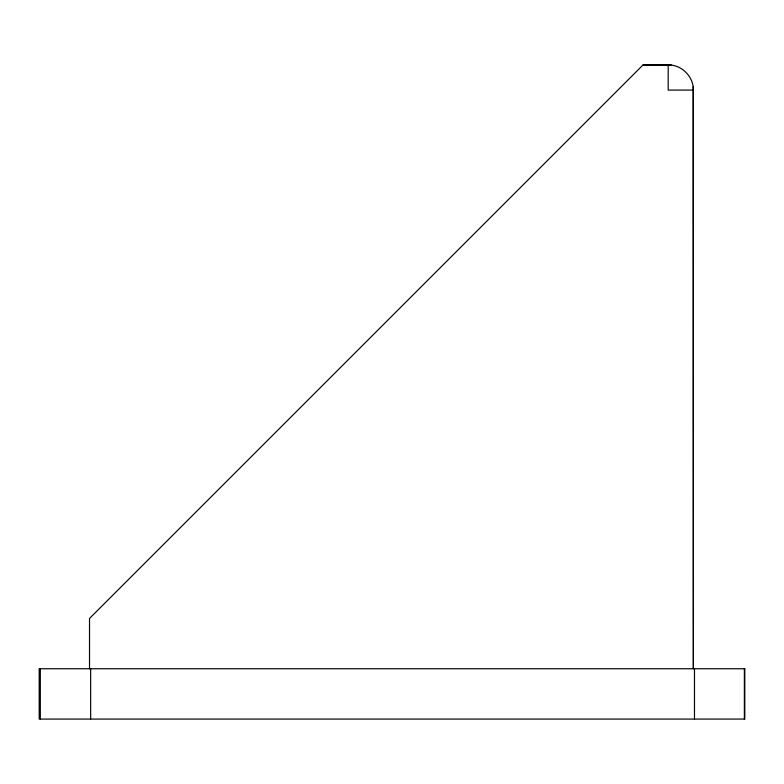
<?xml version="1.0" encoding="UTF-8"?>
<svg xmlns="http://www.w3.org/2000/svg" width="784" height="784" viewBox="0 0 784 784"><rect width="100%" height="100%" fill="white"/><g stroke="black" fill="none" stroke-linecap="round" stroke-linejoin="round"><path stroke-width="1.18" d="M693.134 86.799L693.35 668.752L693.35 90.082C693.634 76.636 681.639 64.641 668.193 64.925L643.037 64.925L89.523 618.439L89.523 668.752M693.35 90.082L668.193 90.082L668.193 64.925M643.037 64.925L671.476 65.141M744.369 668.752L744.369 719.075M694.477 668.752L694.477 719.075M90.65 668.752L90.65 719.075M40.327 668.752L40.327 719.075M744.8 668.752L39.2 668.752L39.2 719.075L744.8 719.075L744.8 668.752"/></g></svg>
